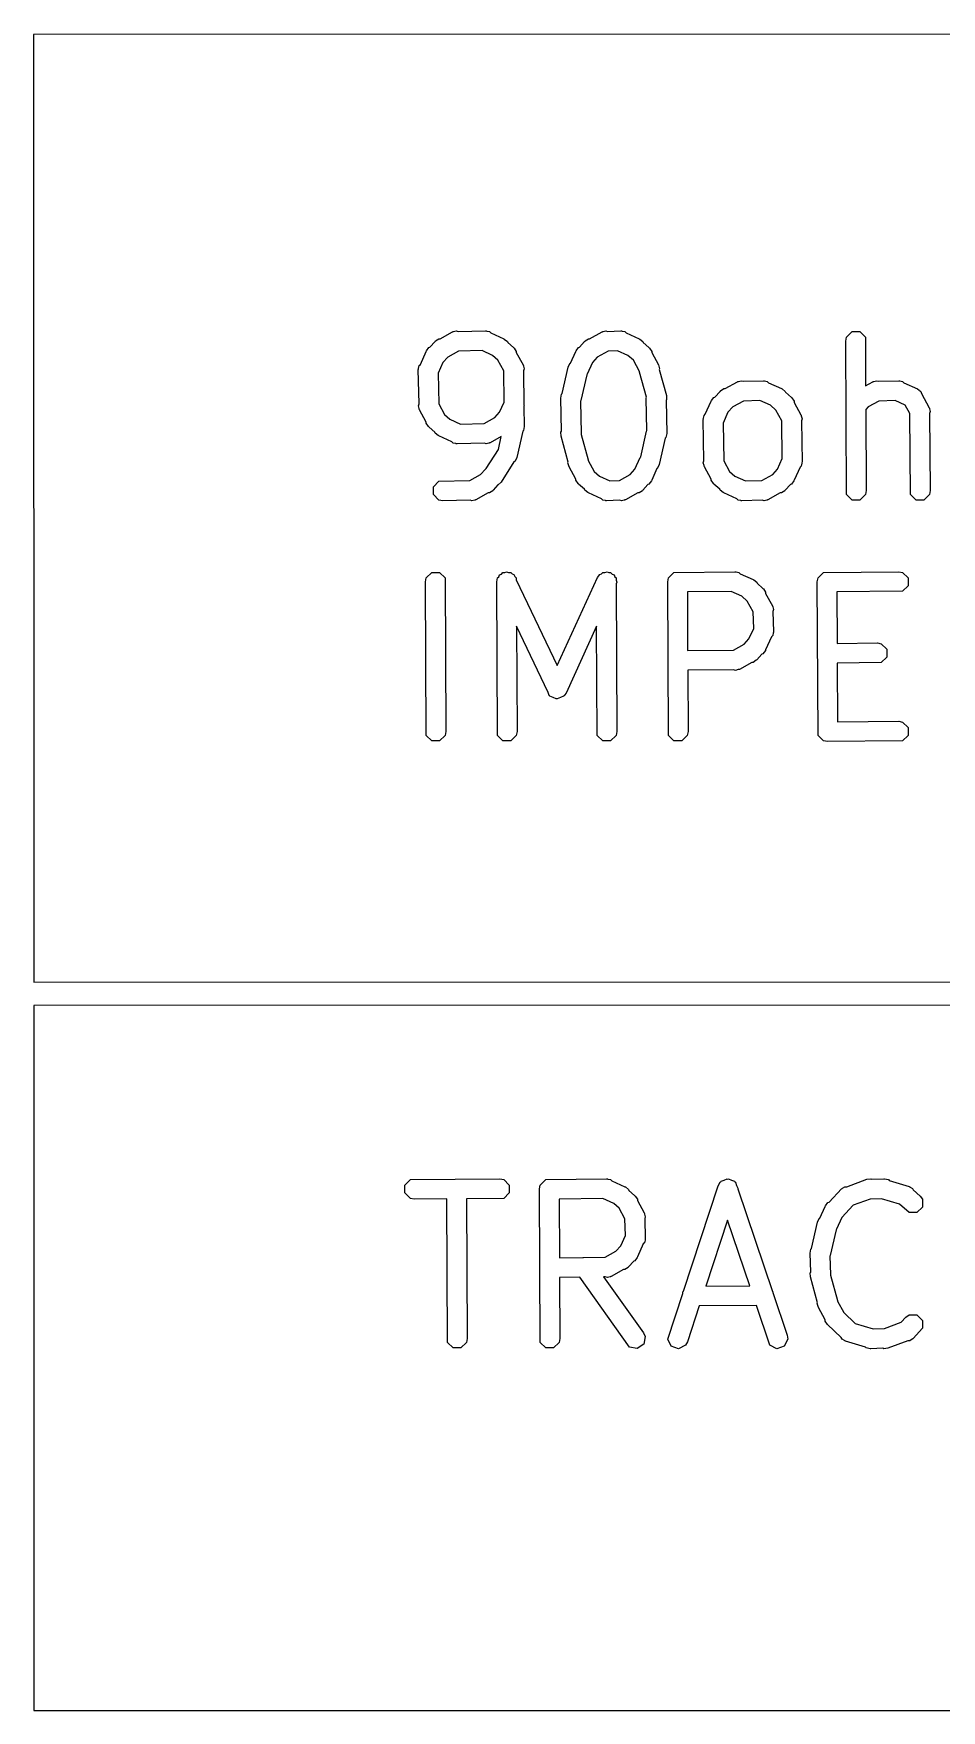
# Model space of a CAD drawing. Extents: x 139 to 262, y -120 to -93.
# Drawn here: x 218.66 to 223.41, y -108.47 to -99.7 of the extents above; entities that cross this region are included whole.
import ezdxf

# ---------------------------------------------------------------- set-up
doc = ezdxf.new("R2010")
doc.units = 0
doc.layers.add('BLACK', color=7, linetype='CONTINUOUS')

msp = doc.modelspace()

# ---------------------------------------------------------------- linework, layer by layer
at = {"layer": 'BLACK', "linetype": 'CONTINUOUS'}
for p, q in [((240.766613, -99.701785), (218.663786, -99.706587)), ((218.663786, -99.706587), (218.664961, -104.662221)), ((220.789568, -101.297973), (220.854455, -101.262291)), ((220.854455, -101.262291), (220.857032, -101.261585)), ((220.857032, -101.261585), (220.857898, -101.26072)), ((220.857898, -101.26072), (220.860411, -101.260659)), ((220.860411, -101.260659), (220.874528, -101.256794)), ((220.874528, -101.256794), (220.8844, -101.260084)), ((220.8844, -101.260084), (221.027324, -101.25666)), ((221.027324, -101.25666), (221.029944, -101.257181)), ((221.029944, -101.257181), (221.031106, -101.256794)), ((221.031106, -101.256794), (221.033548, -101.257898)), ((221.033548, -101.257898), (221.047736, -101.26072)), ((221.047736, -101.26072), (221.054288, -101.267272)), ((221.054288, -101.267272), (221.122208, -101.297973)), ((221.571887, -101.297973), (221.636777, -101.262291)), ((221.636777, -101.262291), (221.639353, -101.261585)), ((221.639353, -101.261585), (221.640219, -101.26072)), ((221.640219, -101.26072), (221.642938, -101.260603)), ((221.642938, -101.260603), (221.65685, -101.256794)), ((221.65685, -101.256794), (221.665396, -101.259643)), ((221.665396, -101.259643), (221.735137, -101.25666)), ((221.735137, -101.25666), (221.737756, -101.257181)), ((221.737756, -101.257181), (221.738918, -101.256794)), ((221.738918, -101.256794), (221.741359, -101.257897)), ((221.741359, -101.257897), (221.755549, -101.26072)), ((221.755549, -101.26072), (221.762102, -101.267273)), ((221.762102, -101.267273), (221.830024, -101.297973)), ((222.911157, -101.31), (222.915217, -101.289588)), ((222.915217, -101.289588), (222.944085, -101.26072)), ((222.944085, -101.26072), (222.984909, -101.26072)), ((222.984909, -101.26072), (223.013777, -101.289588)), ((223.013777, -101.289588), (223.015061, -101.543598)), ((220.686569, -101.432048), (220.71727, -101.364128)), ((220.71727, -101.364094), (220.717301, -101.364058)), ((220.71727, -101.364128), (220.71727, -101.364094)), ((220.717301, -101.364058), (220.718841, -101.360653)), ((220.718841, -101.360653), (220.731601, -101.344211)), ((220.731601, -101.344211), (220.736531, -101.342567)), ((220.736531, -101.342567), (220.763447, -101.312486)), ((220.763447, -101.312486), (220.763508, -101.312304)), ((220.763508, -101.312304), (220.763709, -101.312193)), ((220.763709, -101.312193), (220.766087, -101.309536)), ((220.766087, -101.309536), (220.783391, -101.297973)), ((220.783391, -101.297973), (220.789568, -101.297973)), ((220.885474, -101.363168), (220.829631, -101.393876)), ((221.008999, -101.360208), (220.885474, -101.363168)), ((221.064452, -101.385273), (221.008999, -101.360208)), ((221.122208, -101.297973), (221.122243, -101.297973)), ((221.122243, -101.297973), (221.122278, -101.298004)), ((221.122278, -101.298004), (221.125684, -101.299544)), ((221.125684, -101.299544), (221.142126, -101.312304)), ((221.142126, -101.312304), (221.143769, -101.317234)), ((221.143769, -101.317234), (221.17385, -101.34415)), ((221.17385, -101.34415), (221.174033, -101.344211)), ((221.174033, -101.344211), (221.174143, -101.344412)), ((221.174143, -101.344412), (221.176801, -101.34679)), ((221.176801, -101.34679), (221.188364, -101.364094)), ((221.188364, -101.364094), (221.188364, -101.370271)), ((221.188364, -101.370271), (221.224046, -101.435158)), ((221.47191, -101.425367), (221.499591, -101.364129)), ((221.499591, -101.364095), (221.499622, -101.364059)), ((221.499591, -101.364129), (221.499591, -101.364095)), ((221.499622, -101.364059), (221.501163, -101.360652)), ((221.501163, -101.360652), (221.513923, -101.344211)), ((221.513923, -101.344211), (221.518851, -101.342568)), ((221.518851, -101.342568), (221.545767, -101.312486)), ((221.545767, -101.312486), (221.545828, -101.312304)), ((221.545828, -101.312304), (221.546029, -101.312193)), ((221.546029, -101.312193), (221.548406, -101.309537)), ((221.548406, -101.309537), (221.56571, -101.297974)), ((221.56571, -101.297974), (221.571887, -101.297973)), ((221.66806, -101.363022), (221.611952, -101.393876)), ((221.718285, -101.360873), (221.66806, -101.363022)), ((221.772263, -101.385272), (221.718285, -101.360873)), ((221.830024, -101.297973), (221.830057, -101.297974)), ((221.830057, -101.297974), (221.83009, -101.298003)), ((221.83009, -101.298003), (221.833498, -101.299544)), ((221.833498, -101.299544), (221.849939, -101.312304)), ((221.849939, -101.312304), (221.851582, -101.317234)), ((221.851582, -101.317234), (221.881664, -101.34415)), ((221.881664, -101.34415), (221.881845, -101.344211)), ((221.881845, -101.344211), (221.881954, -101.34441)), ((221.881954, -101.34441), (221.884614, -101.34679)), ((221.884614, -101.34679), (221.896177, -101.364095)), ((221.896177, -101.364095), (221.896176, -101.370271)), ((221.896176, -101.370271), (221.93186, -101.435158)), ((222.915217, -102.112732), (222.911157, -101.31)), ((220.675957, -101.459013), (220.676478, -101.456392)), ((220.679489, -101.638864), (220.675957, -101.459013)), ((220.676091, -101.455231), (220.677195, -101.452788)), ((220.676478, -101.456392), (220.676091, -101.455231)), ((220.677195, -101.452788), (220.680017, -101.438601)), ((220.680017, -101.438601), (220.686569, -101.432048)), ((220.80457, -101.421884), (220.779344, -101.477692)), ((220.829631, -101.393876), (220.80457, -101.421884)), ((221.09246, -101.410334), (221.064452, -101.385273)), ((221.123086, -101.466027), (221.09246, -101.410334)), ((221.125165, -101.629086), (221.123086, -101.466027)), ((221.224046, -101.435158), (221.224751, -101.437735)), ((221.224751, -101.437735), (221.225617, -101.438601)), ((221.225617, -101.438601), (221.225647, -101.441006)), ((221.225647, -101.441006), (221.229543, -101.455231)), ((221.229543, -101.455231), (221.225965, -101.465962)), ((221.225965, -101.465962), (221.22825, -101.645184)), ((221.428814, -101.583884), (221.45987, -101.446076)), ((221.45987, -101.446076), (221.468759, -101.427258)), ((221.468759, -101.427258), (221.47191, -101.425367)), ((221.586889, -101.421888), (221.559325, -101.482868)), ((221.611952, -101.393876), (221.586889, -101.421888)), ((221.800273, -101.410334), (221.772263, -101.385272)), ((221.832233, -101.468451), (221.800273, -101.410334)), ((221.832404, -101.47195), (221.832233, -101.468451)), ((221.93186, -101.435158), (221.937357, -101.455231)), ((221.937357, -101.455231), (221.9359, -101.459599)), ((221.9359, -101.459599), (221.973151, -101.59509)), ((220.779344, -101.477692), (220.782497, -101.638174)), ((221.556374, -101.486669), (221.526111, -101.620964)), ((221.559325, -101.482868), (221.556374, -101.486669)), ((221.868799, -101.60433), (221.832404, -101.47195)), ((222.279702, -101.558747), (222.344589, -101.523064)), ((222.344589, -101.523064), (222.347166, -101.522358)), ((222.347166, -101.522358), (222.348032, -101.521493)), ((222.348032, -101.521493), (222.350615, -101.521413)), ((222.350615, -101.521413), (222.364662, -101.517567)), ((222.364662, -101.517567), (222.374043, -101.520693)), ((222.374043, -101.520693), (222.480204, -101.517433)), ((222.480204, -101.517433), (222.482824, -101.517954)), ((222.482824, -101.517954), (222.483986, -101.517567)), ((222.483986, -101.517567), (222.486428, -101.518671)), ((222.486428, -101.518671), (222.500616, -101.521493)), ((222.500616, -101.521493), (222.507169, -101.528046)), ((222.507169, -101.528046), (222.575088, -101.558747)), ((223.015061, -101.543598), (223.052402, -101.523064)), ((223.052402, -101.523064), (223.054979, -101.522358)), ((223.054979, -101.522358), (223.055845, -101.521493)), ((223.055845, -101.521493), (223.058428, -101.521413)), ((223.058428, -101.521413), (223.072475, -101.517567)), ((223.072475, -101.517567), (223.081856, -101.520693)), ((223.081856, -101.520693), (223.188017, -101.517433)), ((223.188017, -101.517433), (223.190637, -101.517954)), ((223.190637, -101.517954), (223.191799, -101.517567)), ((223.191799, -101.517567), (223.194241, -101.518671)), ((223.194241, -101.518671), (223.208429, -101.521493)), ((223.208429, -101.521493), (223.214982, -101.528046)), ((223.214982, -101.528046), (223.286379, -101.560319)), ((220.676091, -101.649061), (220.679489, -101.638864)), ((220.782497, -101.638174), (220.813173, -101.693959)), ((221.101063, -101.682408), (221.125165, -101.629086)), ((221.421024, -101.608027), (221.425084, -101.587615)), ((221.424436, -101.781723), (221.421024, -101.608027)), ((221.425084, -101.587615), (221.428814, -101.583884)), ((221.526111, -101.620964), (221.524371, -101.624646)), ((221.524371, -101.624646), (221.527704, -101.794293)), ((221.868064, -101.608027), (221.868799, -101.60433)), ((221.871396, -101.777673), (221.868064, -101.608027)), ((221.974163, -101.615878), (221.971331, -101.620596)), ((221.971331, -101.620596), (221.974744, -101.794293)), ((221.973151, -101.59509), (221.974163, -101.615878)), ((222.176704, -101.692821), (222.207404, -101.624899)), ((222.207404, -101.624899), (222.207405, -101.624867)), ((222.207405, -101.624867), (222.207434, -101.624833)), ((222.207434, -101.624833), (222.208975, -101.621426)), ((222.208975, -101.621426), (222.221735, -101.604985)), ((222.221735, -101.604985), (222.226665, -101.603341)), ((222.226665, -101.603341), (222.253581, -101.573259)), ((222.253581, -101.573259), (222.253642, -101.573079)), ((222.253642, -101.573079), (222.253841, -101.572969)), ((222.253841, -101.572969), (222.256221, -101.57031)), ((222.256221, -101.57031), (222.273526, -101.558747)), ((222.273526, -101.558747), (222.279702, -101.558747)), ((222.3757, -101.62389), (222.319765, -101.65465)), ((222.46242, -101.621226), (222.3757, -101.62389)), ((222.517332, -101.646047), (222.46242, -101.621226)), ((222.575088, -101.558747), (222.575124, -101.558747)), ((222.575124, -101.558747), (222.57516, -101.558779)), ((222.57516, -101.558779), (222.578566, -101.560319)), ((222.578566, -101.560319), (222.595007, -101.573079)), ((222.595007, -101.573079), (222.596649, -101.578007)), ((222.596649, -101.578007), (222.62673, -101.604923)), ((222.62673, -101.604923), (222.626913, -101.604984)), ((222.626913, -101.604984), (222.627023, -101.605185)), ((222.627023, -101.605185), (222.629681, -101.607563)), ((222.629681, -101.607563), (222.641244, -101.624867)), ((222.641244, -101.624867), (222.641244, -101.631044)), ((222.641244, -101.631044), (222.676927, -101.695933)), ((223.083513, -101.62389), (223.027578, -101.65465)), ((223.170233, -101.621226), (223.083513, -101.62389)), ((223.221764, -101.644518), (223.170233, -101.621226)), ((223.246502, -101.689504), (223.221764, -101.644518)), ((223.286379, -101.560319), (223.294767, -101.566829)), ((223.294767, -101.566829), (223.297473, -101.567731)), ((223.297473, -101.567731), (223.298622, -101.569821)), ((223.298622, -101.569821), (223.30282, -101.573079)), ((223.30282, -101.573079), (223.306523, -101.584188)), ((223.306523, -101.584188), (223.347486, -101.658678)), ((220.679968, -101.663219), (220.676091, -101.649061)), ((220.680017, -101.665692), (220.679968, -101.663219)), ((220.680882, -101.666557), (220.680017, -101.665692)), ((220.681588, -101.669134), (220.680882, -101.666557)), ((220.71727, -101.734022), (220.681588, -101.669134)), ((220.813173, -101.693959), (220.841182, -101.719019)), ((220.841182, -101.719019), (220.896634, -101.744084)), ((221.020159, -101.741124), (221.076005, -101.710413)), ((221.076005, -101.710413), (221.101063, -101.682408)), ((221.22825, -101.645184), (221.229543, -101.649061)), ((221.229543, -101.649061), (221.228334, -101.651734)), ((221.228334, -101.651734), (221.229677, -101.75704)), ((222.166091, -101.719787), (222.166612, -101.717167)), ((222.1697, -101.936661), (222.166091, -101.719787)), ((222.166225, -101.716006), (222.167328, -101.713564)), ((222.166612, -101.717167), (222.166225, -101.716006)), ((222.167328, -101.713564), (222.170151, -101.699375)), ((222.170151, -101.699375), (222.176704, -101.692821)), ((222.294703, -101.68266), (222.269365, -101.738716)), ((222.319765, -101.65465), (222.294703, -101.68266)), ((222.545339, -101.671106), (222.517332, -101.646047)), ((222.575995, -101.726852), (222.545339, -101.671106)), ((222.579283, -101.924378), (222.575995, -101.726852)), ((222.676927, -101.695933), (222.677632, -101.698509)), ((222.677632, -101.698509), (222.678498, -101.699375)), ((222.678498, -101.699375), (222.678538, -101.701817)), ((222.678538, -101.701817), (222.682424, -101.716005)), ((222.682424, -101.716005), (222.678948, -101.726432)), ((222.678948, -101.726432), (222.682558, -101.943307)), ((223.027578, -101.65465), (223.01569, -101.667936)), ((223.01569, -101.667936), (223.017837, -102.09232)), ((223.250497, -102.112732), (223.246502, -101.689504)), ((223.347486, -101.658678), (223.348191, -101.661255)), ((223.348191, -101.661255), (223.349057, -101.662121)), ((223.349057, -101.662121), (223.349079, -101.664496)), ((223.349079, -101.664496), (223.352983, -101.678751)), ((223.352983, -101.678751), (223.349317, -101.689747)), ((223.349317, -101.689747), (223.353117, -102.09232)), ((220.717271, -101.7402), (220.71727, -101.734022)), ((220.728833, -101.757505), (220.717271, -101.7402)), ((220.731492, -101.759884), (220.728833, -101.757505)), ((220.731601, -101.760082), (220.731492, -101.759884)), ((220.731779, -101.760141), (220.731601, -101.760082)), ((220.761864, -101.787059), (220.731779, -101.760141)), ((220.763508, -101.791989), (220.761864, -101.787059)), ((220.77995, -101.804749), (220.763508, -101.791989)), ((220.783357, -101.806289), (220.77995, -101.804749)), ((220.783392, -101.80632), (220.783357, -101.806289)), ((220.783425, -101.806319), (220.783392, -101.80632)), ((220.851345, -101.83702), (220.783425, -101.806319)), ((220.896634, -101.744084), (221.020159, -101.741124)), ((221.109791, -101.809769), (221.051178, -101.842002)), ((221.094778, -101.876388), (221.109791, -101.809769)), ((221.221886, -101.781182), (221.190831, -101.91899)), ((221.225617, -101.777452), (221.221886, -101.781182)), ((221.229677, -101.75704), (221.225617, -101.777452)), ((221.421605, -101.786442), (221.424436, -101.781723)), ((221.422617, -101.80723), (221.421605, -101.786442)), ((221.459867, -101.94272), (221.422617, -101.80723)), ((221.527704, -101.794293), (221.526968, -101.797989)), ((221.526968, -101.797989), (221.563364, -101.93037)), ((221.839393, -101.91565), (221.869657, -101.781356)), ((221.869657, -101.781356), (221.871396, -101.777673)), ((221.966953, -101.818435), (221.935898, -101.956244)), ((221.970684, -101.814705), (221.966953, -101.818435)), ((221.974744, -101.794293), (221.970684, -101.814705)), ((222.269365, -101.738716), (222.272653, -101.93624)), ((220.857898, -101.843573), (220.851345, -101.83702)), ((220.872085, -101.846394), (220.857898, -101.843573)), ((220.874528, -101.847499), (220.872085, -101.846394)), ((220.875689, -101.847111), (220.874528, -101.847499)), ((220.87831, -101.847633), (220.875689, -101.847111)), ((221.021233, -101.844208), (220.87831, -101.847633)), ((221.031106, -101.847499), (221.021233, -101.844208)), ((221.045221, -101.843633), (221.031106, -101.847499)), ((221.031373, -101.97708), (221.094703, -101.876465)), ((221.047736, -101.843573), (221.045221, -101.843633)), ((221.048601, -101.842707), (221.047736, -101.843573)), ((221.051178, -101.842002), (221.048601, -101.842707)), ((221.094703, -101.876465), (221.094778, -101.876388)), ((221.001496, -102.008443), (221.026859, -101.980097)), ((221.026859, -101.980097), (221.031373, -101.97708)), ((221.175509, -101.941667), (221.108959, -102.047401)), ((221.181942, -101.937808), (221.175509, -101.941667)), ((221.190831, -101.91899), (221.181942, -101.937808)), ((221.458411, -101.947089), (221.459867, -101.94272)), ((221.463909, -101.967162), (221.458411, -101.947089)), ((221.499591, -102.032047), (221.463909, -101.967162)), ((221.563364, -101.93037), (221.563534, -101.933867)), ((221.563534, -101.933867), (221.595496, -101.991988)), ((221.595496, -101.991988), (221.623502, -102.017046)), ((221.783816, -102.008443), (221.808877, -101.980433)), ((221.808877, -101.980433), (221.836443, -101.919452)), ((221.836443, -101.919452), (221.839393, -101.91565)), ((221.923857, -101.976952), (221.896176, -102.03819)), ((221.927009, -101.975062), (221.923857, -101.976952)), ((221.935898, -101.956244), (221.927009, -101.975062)), ((222.166225, -101.947089), (222.1697, -101.936661)), ((222.17011, -101.961276), (222.166225, -101.947089)), ((222.170151, -101.963719), (222.17011, -101.961276)), ((222.171016, -101.964584), (222.170151, -101.963719)), ((222.171722, -101.967161), (222.171016, -101.964584)), ((222.207404, -102.032048), (222.171722, -101.967161)), ((222.272653, -101.93624), (222.303308, -101.991986)), ((222.303308, -101.991986), (222.331315, -102.017046)), ((222.528883, -102.008443), (222.553944, -101.980433)), ((222.553944, -101.980433), (222.579283, -101.924378)), ((222.671944, -101.970272), (222.641243, -102.03819)), ((222.678498, -101.963719), (222.671944, -101.970272)), ((222.681319, -101.949531), (222.678498, -101.963719)), ((222.682424, -101.947089), (222.681319, -101.949531)), ((222.682558, -101.943307), (222.682036, -101.945927)), ((222.682036, -101.945927), (222.682424, -101.947089)), ((220.754524, -102.071908), (220.783392, -102.04304)), ((220.754524, -102.112732), (220.754524, -102.071908)), ((220.783392, -102.04304), (220.945652, -102.039151)), ((220.945652, -102.039151), (221.001496, -102.008443)), ((221.092076, -102.062568), (221.067678, -102.089837)), ((221.094258, -102.062132), (221.092076, -102.062568)), ((221.108959, -102.047401), (221.094258, -102.062132)), ((221.499591, -102.038225), (221.499591, -102.032047)), ((221.511153, -102.05553), (221.499591, -102.038225)), ((221.513814, -102.057911), (221.511153, -102.05553)), ((221.513923, -102.058109), (221.513814, -102.057911)), ((221.514101, -102.058168), (221.513923, -102.058109)), ((221.544184, -102.085085), (221.514101, -102.058168)), ((221.623502, -102.017046), (221.677482, -102.041446)), ((221.677482, -102.041446), (221.727707, -102.039297)), ((221.727707, -102.039297), (221.783816, -102.008443)), ((221.876916, -102.059751), (221.849998, -102.089837)), ((221.881845, -102.058109), (221.876916, -102.059751)), ((221.894605, -102.041668), (221.881845, -102.058109)), ((221.896145, -102.03826), (221.894605, -102.041668)), ((221.896177, -102.038225), (221.896145, -102.03826)), ((221.896176, -102.03819), (221.896177, -102.038225)), ((222.207404, -102.038226), (222.207404, -102.032048)), ((222.218967, -102.05553), (222.207404, -102.038226)), ((222.221624, -102.057907), (222.218967, -102.05553)), ((222.221735, -102.058109), (222.221624, -102.057907)), ((222.221917, -102.058169), (222.221735, -102.058109)), ((222.251998, -102.085085), (222.221917, -102.058169)), ((222.331315, -102.017046), (222.386226, -102.041866)), ((222.386226, -102.041866), (222.472946, -102.039202)), ((222.472946, -102.039202), (222.528883, -102.008443)), ((222.621983, -102.059751), (222.595065, -102.089837)), ((222.626912, -102.058109), (222.621983, -102.059751)), ((222.639672, -102.041668), (222.626912, -102.058109)), ((222.641212, -102.03826), (222.639672, -102.041668)), ((222.641244, -102.038225), (222.641212, -102.03826)), ((222.641243, -102.03819), (222.641244, -102.038225)), ((220.783392, -102.1416), (220.754524, -102.112732)), ((220.803804, -102.14566), (220.783392, -102.1416)), ((220.946725, -102.142235), (220.803804, -102.14566)), ((220.956598, -102.145526), (220.946725, -102.142235)), ((220.970714, -102.14166), (220.956598, -102.145526)), ((220.973229, -102.1416), (220.970714, -102.14166)), ((220.974094, -102.140734), (220.973229, -102.1416)), ((220.976671, -102.140029), (220.974094, -102.140734)), ((221.041559, -102.104346), (220.976671, -102.140029)), ((221.047737, -102.104346), (221.041559, -102.104346)), ((221.065042, -102.092784), (221.047737, -102.104346)), ((221.067421, -102.090124), (221.065042, -102.092784)), ((221.067619, -102.090016), (221.067421, -102.090124)), ((221.067678, -102.089837), (221.067619, -102.090016)), ((221.545828, -102.090016), (221.544184, -102.085085)), ((221.56227, -102.102776), (221.545828, -102.090016)), ((221.565675, -102.104315), (221.56227, -102.102776)), ((221.56571, -102.104346), (221.565675, -102.104315)), ((221.565743, -102.104346), (221.56571, -102.104346)), ((221.633665, -102.135046), (221.565743, -102.104346)), ((221.640219, -102.1416), (221.633665, -102.135046)), ((221.654408, -102.144422), (221.640219, -102.1416)), ((221.65685, -102.145526), (221.654408, -102.144422)), ((221.658011, -102.145138), (221.65685, -102.145526)), ((221.660631, -102.14566), (221.658011, -102.145138)), ((221.73037, -102.142676), (221.660631, -102.14566)), ((221.738918, -102.145526), (221.73037, -102.142676)), ((221.752829, -102.141716), (221.738918, -102.145526)), ((221.755549, -102.1416), (221.752829, -102.141716)), ((221.756414, -102.140734), (221.755549, -102.1416)), ((221.758991, -102.140029), (221.756414, -102.140734)), ((221.823879, -102.104346), (221.758991, -102.140029)), ((221.830057, -102.104346), (221.823879, -102.104346)), ((221.847362, -102.092784), (221.830057, -102.104346)), ((221.849741, -102.090124), (221.847362, -102.092784)), ((221.849939, -102.090016), (221.849741, -102.090124)), ((221.849998, -102.089837), (221.849939, -102.090016)), ((222.253642, -102.090016), (222.251998, -102.085085)), ((222.270084, -102.102776), (222.253642, -102.090016)), ((222.273489, -102.104315), (222.270084, -102.102776)), ((222.273525, -102.104347), (222.273489, -102.104315)), ((222.27356, -102.104347), (222.273525, -102.104347)), ((222.341479, -102.135047), (222.27356, -102.104347)), ((222.348032, -102.1416), (222.341479, -102.135047)), ((222.362219, -102.144421), (222.348032, -102.1416)), ((222.364662, -102.145526), (222.362219, -102.144421)), ((222.365823, -102.145138), (222.364662, -102.145526)), ((222.368444, -102.14566), (222.365823, -102.145138)), ((222.474604, -102.142399), (222.368444, -102.14566)), ((222.483985, -102.145526), (222.474604, -102.142399)), ((222.498031, -102.141679), (222.483985, -102.145526)), ((222.500616, -102.1416), (222.498031, -102.141679)), ((222.501481, -102.140734), (222.500616, -102.1416)), ((222.504058, -102.140029), (222.501481, -102.140734)), ((222.568946, -102.104346), (222.504058, -102.140029)), ((222.575124, -102.104346), (222.568946, -102.104346)), ((222.592429, -102.092784), (222.575124, -102.104346)), ((222.594808, -102.090124), (222.592429, -102.092784)), ((222.595006, -102.090016), (222.594808, -102.090124)), ((222.595065, -102.089837), (222.595006, -102.090016)), ((222.944085, -102.1416), (222.915217, -102.112732)), ((222.984909, -102.1416), (222.944085, -102.1416)), ((223.013777, -102.112732), (222.984909, -102.1416)), ((223.017837, -102.09232), (223.013777, -102.112732)), ((223.279365, -102.1416), (223.250497, -102.112732)), ((223.320189, -102.1416), (223.279365, -102.1416)), ((223.349057, -102.112732), (223.320189, -102.1416)), ((223.353117, -102.09232), (223.349057, -102.112732)), ((220.71727, -102.549079), (220.746138, -102.520211)), ((220.746138, -102.520211), (220.786962, -102.520211)), ((220.786962, -102.520211), (220.81583, -102.549079)), ((221.110377, -102.528504), (221.118671, -102.520211)), ((221.118671, -102.520211), (221.128149, -102.520211)), ((221.128149, -102.520211), (221.13674, -102.516202)), ((221.13674, -102.516202), (221.147765, -102.520211)), ((221.147765, -102.520211), (221.159495, -102.520211)), ((221.159495, -102.520211), (221.166198, -102.526914)), ((221.633514, -102.526914), (221.640218, -102.520211)), ((221.640218, -102.520211), (221.65195, -102.520211)), ((221.65195, -102.520211), (221.662973, -102.516203)), ((221.662973, -102.516203), (221.671562, -102.520211)), ((221.671562, -102.520211), (221.681042, -102.520211)), ((221.681042, -102.520211), (221.689336, -102.528505)), ((221.983883, -102.549079), (222.012751, -102.520211)), ((222.012751, -102.520211), (222.33119, -102.516151)), ((222.33119, -102.516151), (222.333809, -102.516672)), ((222.333809, -102.516672), (222.334971, -102.516285)), ((222.334971, -102.516285), (222.337412, -102.517388)), ((222.337412, -102.517388), (222.351602, -102.520211)), ((222.351602, -102.520211), (222.358155, -102.526764)), ((222.766203, -102.549079), (222.795071, -102.520211)), ((222.795071, -102.520211), (223.188017, -102.516151)), ((223.188017, -102.516151), (223.208429, -102.520211)), ((223.208429, -102.520211), (223.237297, -102.549079)), ((220.71321, -102.569491), (220.71727, -102.549079)), ((220.71727, -103.372223), (220.71321, -102.569491)), ((220.81583, -102.549079), (220.81989, -103.351811)), ((221.085743, -102.569491), (221.089803, -102.549079)), ((221.089803, -103.372223), (221.085743, -102.569491)), ((221.089803, -102.549079), (221.096506, -102.542376)), ((221.096506, -102.542376), (221.099746, -102.533466)), ((221.099746, -102.533466), (221.110377, -102.528504)), ((221.166198, -102.526914), (221.175108, -102.530154)), ((221.175108, -102.530154), (221.180226, -102.540942)), ((221.180226, -102.540942), (221.188363, -102.549079)), ((221.188363, -102.549079), (221.188409, -102.558188)), ((221.188409, -102.558188), (221.40125, -103.006794)), ((221.40125, -103.006794), (221.612294, -102.546935)), ((221.612294, -102.546935), (221.624605, -102.530154)), ((221.624605, -102.530154), (221.633514, -102.526914)), ((221.689336, -102.528505), (221.699967, -102.533466)), ((221.699967, -102.533466), (221.703207, -102.542376)), ((221.703207, -102.542376), (221.70991, -102.549079)), ((221.70991, -102.549079), (221.70997, -102.560974)), ((221.70997, -102.560974), (221.713919, -102.571834)), ((221.713919, -102.571834), (221.710067, -102.580226)), ((221.710067, -102.580226), (221.71397, -103.351811)), ((221.979823, -102.569491), (221.983883, -102.549079)), ((221.983883, -103.372223), (221.979823, -102.569491)), ((222.358155, -102.526764), (222.426077, -102.557464)), ((222.426077, -102.557464), (222.42611, -102.557465)), ((222.42611, -102.557465), (222.426143, -102.557494)), ((222.426143, -102.557494), (222.429551, -102.559035)), ((222.429551, -102.559035), (222.445992, -102.571795)), ((222.445992, -102.571795), (222.447635, -102.576725)), ((222.447635, -102.576725), (222.477716, -102.603641)), ((222.477716, -102.603641), (222.477899, -102.603702)), ((222.477899, -102.603702), (222.478009, -102.603903)), ((222.478009, -102.603903), (222.480667, -102.606281)), ((222.480667, -102.606281), (222.49223, -102.623586)), ((222.762143, -102.569491), (222.766203, -102.549079)), ((222.766203, -103.372223), (222.762143, -102.569491)), ((223.237297, -102.589903), (223.208429, -102.618771)), ((223.237297, -102.549079), (223.237297, -102.589903)), ((222.31193, -102.619276), (222.082812, -102.622197)), ((222.082812, -102.622197), (222.084364, -102.929084)), ((222.368316, -102.644763), (222.31193, -102.619276)), ((222.396326, -102.669825), (222.368316, -102.644763)), ((222.427085, -102.725761), (222.396326, -102.669825)), ((222.49223, -102.623586), (222.492229, -102.629762)), ((222.492229, -102.629762), (222.527912, -102.694649)), ((222.527912, -102.694649), (222.528617, -102.697226)), ((223.208429, -102.618771), (222.865133, -102.622318)), ((222.865133, -102.622318), (222.866495, -102.891712)), ((222.429749, -102.812481), (222.427085, -102.725761)), ((222.528617, -102.697226), (222.529483, -102.698092)), ((222.529483, -102.698092), (222.529562, -102.700675)), ((222.529562, -102.700675), (222.533409, -102.714722)), ((222.533409, -102.714722), (222.530282, -102.724103)), ((222.530282, -102.724103), (222.533543, -102.830264)), ((221.354808, -103.148608), (221.189634, -102.800472)), ((221.189634, -102.800472), (221.192423, -103.351811)), ((221.608464, -102.801619), (221.448193, -103.150848)), ((221.61135, -103.372223), (221.608464, -102.801619)), ((222.379869, -102.8954), (222.404929, -102.867392)), ((222.404929, -102.867392), (222.429749, -102.812481)), ((222.522929, -102.857229), (222.49223, -102.925149)), ((222.529483, -102.850676), (222.522929, -102.857229)), ((222.532305, -102.836486), (222.529483, -102.850676)), ((222.533409, -102.834045), (222.532305, -102.836486)), ((222.533543, -102.830264), (222.533021, -102.832883)), ((222.533021, -102.832883), (222.533409, -102.834045)), ((222.084364, -102.929084), (222.324174, -102.926027)), ((222.324174, -102.926027), (222.379869, -102.8954)), ((222.472968, -102.94671), (222.446053, -102.976791)), ((222.477899, -102.945067), (222.472968, -102.94671)), ((222.490659, -102.928625), (222.477899, -102.945067)), ((222.492198, -102.925219), (222.490659, -102.928625)), ((222.49223, -102.925184), (222.492198, -102.925219)), ((222.49223, -102.925149), (222.49223, -102.925184)), ((222.866495, -102.891712), (223.076257, -102.888684)), ((223.076257, -102.888684), (223.096669, -102.892744)), ((223.096669, -102.892744), (223.125537, -102.921612)), ((223.125537, -102.921612), (223.125537, -102.962436)), ((222.32424, -103.028906), (222.084885, -103.031958)), ((222.084885, -103.031958), (222.086503, -103.351811)), ((222.334972, -103.032484), (222.32424, -103.028906)), ((222.349196, -103.028588), (222.334972, -103.032484)), ((222.351602, -103.028558), (222.349196, -103.028588)), ((222.352467, -103.027692), (222.351602, -103.028558)), ((222.355045, -103.026987), (222.352467, -103.027692)), ((222.419931, -102.991304), (222.355045, -103.026987)), ((222.42611, -102.991304), (222.419931, -102.991304)), ((222.443414, -102.979741), (222.42611, -102.991304)), ((222.445793, -102.977081), (222.443414, -102.979741)), ((222.445993, -102.976972), (222.445793, -102.977081)), ((222.446053, -102.976791), (222.445993, -102.976972)), ((223.096669, -102.991304), (222.867016, -102.994619)), ((222.867016, -102.994619), (222.868569, -103.301771)), ((223.125537, -102.962436), (223.096669, -102.991304)), ((221.36052, -103.164316), (221.354808, -103.148608)), ((221.362755, -103.165359), (221.36052, -103.164316)), ((221.363832, -103.167628), (221.362755, -103.165359)), ((221.380975, -103.173862), (221.363832, -103.167628)), ((221.397514, -103.18158), (221.380975, -103.173862)), ((221.399857, -103.180728), (221.397514, -103.18158)), ((221.4022, -103.18158), (221.399857, -103.180728)), ((221.418738, -103.173862), (221.4022, -103.18158)), ((221.435882, -103.167628), (221.418738, -103.173862)), ((221.437852, -103.164941), (221.435882, -103.167628)), ((221.439194, -103.164316), (221.437852, -103.164941)), ((221.44006, -103.161932), (221.439194, -103.164316)), ((221.448193, -103.150848), (221.44006, -103.161932)), ((222.868569, -103.301771), (223.188017, -103.298471)), ((223.188017, -103.298471), (223.208429, -103.302531)), ((223.208429, -103.302531), (223.237297, -103.331399)), ((220.746138, -103.401091), (220.71727, -103.372223)), ((220.81583, -103.372223), (220.786962, -103.401091)), ((220.81989, -103.351811), (220.81583, -103.372223)), ((221.118671, -103.401091), (221.089803, -103.372223)), ((221.188363, -103.372223), (221.159495, -103.401091)), ((221.192423, -103.351811), (221.188363, -103.372223)), ((221.640218, -103.401091), (221.61135, -103.372223)), ((221.70991, -103.372223), (221.681042, -103.401091)), ((221.71397, -103.351811), (221.70991, -103.372223)), ((222.012751, -103.401091), (221.983883, -103.372223)), ((222.082443, -103.372223), (222.053575, -103.401091)), ((222.086503, -103.351811), (222.082443, -103.372223)), ((222.795071, -103.401091), (222.766203, -103.372223)), ((223.237297, -103.372223), (223.208429, -103.401091)), ((223.237297, -103.331399), (223.237297, -103.372223)), ((220.786962, -103.401091), (220.746138, -103.401091)), ((221.159495, -103.401091), (221.118671, -103.401091)), ((221.681042, -103.401091), (221.640218, -103.401091)), ((222.053575, -103.401091), (222.012751, -103.401091)), ((222.815483, -103.405151), (222.795071, -103.401091)), ((223.208429, -103.401091), (222.815483, -103.405151)), ((218.664961, -104.662221), (240.767789, -104.660897)), ((240.767818, -104.783064), (218.66499, -104.784389)), ((218.66499, -104.784389), (218.665864, -108.471819)), ((220.60551, -105.724079), (220.634378, -105.695211)), ((220.60551, -105.764903), (220.60551, -105.724079)), ((220.634378, -105.793771), (220.60551, -105.764903)), ((220.634378, -105.695211), (221.10183, -105.691151)), ((221.10183, -105.691151), (221.122242, -105.695211)), ((221.122242, -105.695211), (221.15111, -105.724079)), ((221.15111, -105.764903), (221.122242, -105.793771)), ((221.15111, -105.724079), (221.15111, -105.764903)), ((221.309263, -105.744491), (221.313323, -105.724079)), ((221.313323, -106.547223), (221.309263, -105.744491)), ((221.313323, -105.724079), (221.342191, -105.695211)), ((221.342191, -105.695211), (221.66063, -105.691151)), ((221.66063, -105.691151), (221.663249, -105.691672)), ((221.663249, -105.691672), (221.664411, -105.691285)), ((221.664411, -105.691285), (221.666852, -105.692388)), ((221.666852, -105.692388), (221.681042, -105.695211)), ((221.681042, -105.695211), (221.687595, -105.701764)), ((221.687595, -105.701764), (221.755517, -105.732464)), ((221.755517, -105.732464), (221.75555, -105.732465)), ((221.75555, -105.732465), (221.755583, -105.732494)), ((221.755583, -105.732494), (221.758991, -105.734035)), ((221.758991, -105.734035), (221.775432, -105.746795)), ((221.775432, -105.746795), (221.777075, -105.751725)), ((221.777075, -105.751725), (221.807156, -105.778641)), ((222.062583, -106.278685), (222.243334, -105.727623)), ((222.243334, -105.727623), (222.253641, -105.709543)), ((222.253641, -105.709543), (222.257206, -105.70776)), ((222.257206, -105.70776), (222.258989, -105.704195)), ((222.258989, -105.704195), (222.275032, -105.698847)), ((222.275032, -105.698847), (222.290156, -105.691285)), ((222.290156, -105.691285), (222.293937, -105.692545)), ((222.293937, -105.692545), (222.297718, -105.691285)), ((222.297718, -105.691285), (222.312841, -105.698847)), ((222.312841, -105.698847), (222.328885, -105.704195)), ((222.328885, -105.704195), (222.330667, -105.70776)), ((222.330667, -105.70776), (222.334233, -105.709543)), ((222.334233, -105.709543), (222.339846, -105.726116)), ((222.339846, -105.726116), (222.347143, -105.74071)), ((222.347143, -105.74071), (222.345984, -105.744241)), ((222.345984, -105.744241), (222.527861, -106.281257)), ((222.824055, -105.813866), (222.889526, -105.744027)), ((222.889526, -105.744027), (222.891747, -105.742542)), ((222.891747, -105.742542), (222.892295, -105.741448)), ((222.892295, -105.741448), (222.894709, -105.740563)), ((222.894709, -105.740563), (222.90683, -105.732465)), ((222.90683, -105.732465), (222.916819, -105.732464)), ((222.916819, -105.732464), (223.022135, -105.693888)), ((223.022135, -105.693888), (223.042784, -105.691285)), ((223.042784, -105.691285), (223.04811, -105.693948)), ((223.04811, -105.693948), (223.109668, -105.691315)), ((223.109668, -105.691315), (223.109729, -105.691285)), ((223.109729, -105.691285), (223.109809, -105.691309)), ((223.109809, -105.691309), (223.11351, -105.691151)), ((223.11351, -105.691151), (223.133922, -105.695211)), ((223.133922, -105.695211), (223.138723, -105.700012)), ((223.138723, -105.700012), (223.242137, -105.731141)), ((223.242137, -105.731141), (223.244459, -105.732464)), ((223.244459, -105.732464), (223.245683, -105.732465)), ((223.245683, -105.732465), (223.24783, -105.734386)), ((223.24783, -105.734386), (223.260218, -105.741448)), ((223.260218, -105.741448), (223.263857, -105.748727)), ((223.263857, -105.748727), (223.30024, -105.781281)), ((220.65479, -105.797831), (220.634378, -105.793771)), ((220.825232, -105.79635), (220.65479, -105.797831)), ((220.82903, -106.547223), (220.825232, -105.79635)), ((221.122242, -105.793771), (220.927951, -105.795458)), ((220.927951, -105.795458), (220.93165, -106.526811)), ((221.64137, -105.794276), (221.412252, -105.797197)), ((221.412252, -105.797197), (221.413804, -106.104084)), ((221.697756, -105.819763), (221.64137, -105.794276)), ((221.725766, -105.844825), (221.697756, -105.819763)), ((221.756525, -105.900761), (221.725766, -105.844825)), ((221.807156, -105.778641), (221.807339, -105.778702)), ((221.807339, -105.778702), (221.807449, -105.778903)), ((221.807449, -105.778903), (221.810107, -105.781281)), ((221.810107, -105.781281), (221.82167, -105.798586)), ((221.82167, -105.798586), (221.821669, -105.804762)), ((221.821669, -105.804762), (221.857352, -105.869649)), ((222.775775, -105.897112), (222.803457, -105.835873)), ((222.803457, -105.835839), (222.803487, -105.835806)), ((222.803457, -105.835873), (222.803457, -105.835839)), ((222.803487, -105.835806), (222.805029, -105.832396)), ((222.805029, -105.832396), (222.817789, -105.815955)), ((222.817789, -105.815955), (222.824055, -105.813866)), ((222.950371, -105.830053), (222.890743, -105.893658)), ((223.038573, -105.797745), (222.950371, -105.830053)), ((223.039003, -105.797831), (223.038573, -105.797745)), ((223.097432, -105.795331), (223.039003, -105.797831)), ((223.1926, -105.823977), (223.097432, -105.795331)), ((223.242109, -105.868277), (223.1926, -105.823977)), ((223.311802, -105.839411), (223.282935, -105.868278)), ((223.30024, -105.781281), (223.311803, -105.798586)), ((223.311803, -105.798586), (223.311802, -105.839411)), ((221.759189, -105.987481), (221.756525, -105.900761)), ((221.857352, -105.869649), (221.858057, -105.872226)), ((221.858057, -105.872226), (221.858923, -105.873092)), ((221.858923, -105.873092), (221.859002, -105.875675)), ((221.859002, -105.875675), (221.862849, -105.889722)), ((221.862849, -105.889722), (221.859722, -105.899103)), ((221.859722, -105.899103), (221.862983, -106.005264)), ((222.292628, -105.906909), (222.179089, -106.253062)), ((222.409059, -106.250686), (222.292628, -105.906909)), ((222.73268, -106.055628), (222.763736, -105.917821)), ((222.763736, -105.917821), (222.772625, -105.899003)), ((222.772625, -105.899003), (222.775775, -105.897112)), ((222.890743, -105.893658), (222.863192, -105.954613)), ((223.282935, -105.868278), (223.242109, -105.868277)), ((221.734369, -106.042392), (221.759189, -105.987481)), ((221.858923, -106.025676), (221.852369, -106.032229)), ((221.861745, -106.011486), (221.858923, -106.025676)), ((221.862849, -106.009045), (221.861745, -106.011486)), ((221.862983, -106.005264), (221.862461, -106.007883)), ((221.862461, -106.007883), (221.862849, -106.009045)), ((222.86024, -105.958416), (222.829977, -106.092708)), ((222.863192, -105.954613), (222.86024, -105.958416)), ((221.413804, -106.104084), (221.536882, -106.102515)), ((221.536882, -106.102515), (221.537332, -106.102201)), ((221.537332, -106.102201), (221.538965, -106.102489)), ((221.538965, -106.102489), (221.653614, -106.101027)), ((221.653614, -106.101027), (221.709309, -106.0704)), ((221.709309, -106.0704), (221.734369, -106.042392)), ((221.820099, -106.103625), (221.807339, -106.120067)), ((221.821638, -106.100219), (221.820099, -106.103625)), ((221.82167, -106.100184), (221.821638, -106.100219)), ((221.852369, -106.032229), (221.82167, -106.100149)), ((221.82167, -106.100149), (221.82167, -106.100184)), ((222.72489, -106.079771), (222.72895, -106.059359)), ((222.727954, -106.179541), (222.72489, -106.079771)), ((222.72895, -106.059359), (222.73268, -106.055628)), ((222.829977, -106.092708), (222.828622, -106.095575)), ((222.828622, -106.095575), (222.83157, -106.191531)), ((221.65368, -106.203906), (221.645054, -106.204016)), ((221.645054, -106.204016), (221.853341, -106.496222)), ((221.664412, -106.207484), (221.65368, -106.203906)), ((221.678636, -106.203588), (221.664412, -106.207484)), ((221.681042, -106.203558), (221.678636, -106.203588)), ((221.681907, -106.202692), (221.681042, -106.203558)), ((221.684485, -106.201987), (221.681907, -106.202692)), ((221.749371, -106.166304), (221.684485, -106.201987)), ((221.75555, -106.166304), (221.749371, -106.166304)), ((221.772854, -106.154741), (221.75555, -106.166304)), ((221.775233, -106.152081), (221.772854, -106.154741)), ((221.775433, -106.151972), (221.775233, -106.152081)), ((221.775493, -106.151791), (221.775433, -106.151972)), ((221.802408, -106.12171), (221.775493, -106.151791)), ((221.807339, -106.120067), (221.802408, -106.12171)), ((222.725471, -106.183681), (222.727954, -106.179541)), ((222.726483, -106.204468), (222.725471, -106.183681)), ((222.763733, -106.339957), (222.726483, -106.204468)), ((222.83157, -106.191531), (222.830834, -106.195227)), ((222.830834, -106.195227), (222.86723, -106.327607)), ((221.519959, -106.205611), (221.414325, -106.206958)), ((221.414325, -106.206958), (221.415943, -106.526811)), ((221.780977, -106.571793), (221.519959, -106.205611)), ((221.979957, -106.530592), (222.05839, -106.291469)), ((222.05839, -106.282879), (222.062583, -106.278685)), ((222.05839, -106.291469), (222.05839, -106.282879)), ((222.179089, -106.253062), (222.409059, -106.250686)), ((222.527861, -106.281257), (222.529483, -106.282879)), ((222.529483, -106.282879), (222.529483, -106.286045)), ((222.529483, -106.286045), (222.605313, -106.509944)), ((222.145245, -106.356242), (222.083766, -106.543679)), ((222.443764, -106.353158), (222.145245, -106.356242)), ((222.514414, -106.56176), (222.443764, -106.353158)), ((222.762277, -106.344326), (222.763733, -106.339957)), ((222.767774, -106.364399), (222.762277, -106.344326)), ((222.803457, -106.429285), (222.767774, -106.364399)), ((222.86723, -106.327607), (222.8674, -106.331104)), ((222.8674, -106.331104), (222.900446, -106.391197)), ((222.803457, -106.435463), (222.803457, -106.429285)), ((222.81502, -106.452768), (222.803457, -106.435463)), ((222.887924, -106.521114), (222.81502, -106.452768)), ((222.900446, -106.391197), (222.900506, -106.391416)), ((222.900506, -106.391416), (222.96025, -106.447425)), ((222.96025, -106.447425), (223.05508, -106.47597)), ((223.113939, -106.473556), (223.20037, -106.441896)), ((223.20037, -106.441896), (223.224805, -106.414588)), ((223.224805, -106.414588), (223.242109, -106.403025)), ((223.242109, -106.403025), (223.282935, -106.403024)), ((223.282935, -106.403024), (223.311802, -106.431891)), ((223.311802, -106.431891), (223.311803, -106.472716)), ((220.857898, -106.576091), (220.82903, -106.547223)), ((220.92759, -106.547223), (220.898722, -106.576091)), ((220.93165, -106.526811), (220.92759, -106.547223)), ((221.342191, -106.576091), (221.313323, -106.547223)), ((221.411883, -106.547223), (221.383015, -106.576091)), ((221.415943, -106.526811), (221.411883, -106.547223)), ((221.854625, -106.555477), (221.821181, -106.578888)), ((221.853341, -106.496222), (221.86172, -106.515273)), ((221.86172, -106.515273), (221.854625, -106.555477)), ((221.998215, -106.567107), (221.979957, -106.530592)), ((222.083766, -106.543679), (222.073459, -106.561759)), ((222.607916, -106.530592), (222.589658, -106.567108)), ((222.605313, -106.509944), (222.607916, -106.530592)), ((222.892295, -106.529854), (222.887924, -106.521114)), ((222.904931, -106.537057), (222.892295, -106.529854)), ((222.90683, -106.538837), (222.904931, -106.537057)), ((222.908053, -106.538837), (222.90683, -106.538837)), ((222.910376, -106.540161), (222.908053, -106.538837)), ((223.013789, -106.571289), (222.910376, -106.540161)), ((223.05508, -106.47597), (223.11351, -106.473471)), ((223.11351, -106.473471), (223.113939, -106.473556)), ((223.235693, -106.538837), (223.130377, -106.577414)), ((223.245683, -106.538837), (223.235693, -106.538837)), ((223.257805, -106.530737), (223.245683, -106.538837)), ((223.260218, -106.529854), (223.257805, -106.530737)), ((223.260764, -106.52876), (223.260218, -106.529854)), ((223.262988, -106.527275), (223.260764, -106.52876)), ((223.311803, -106.472716), (223.262988, -106.527275)), ((220.898722, -106.576091), (220.857898, -106.576091)), ((221.383015, -106.576091), (221.342191, -106.576091)), ((221.821181, -106.578888), (221.780977, -106.571793)), ((222.036944, -106.580017), (221.998215, -106.567107)), ((222.073459, -106.561759), (222.036944, -106.580017)), ((222.550929, -106.580017), (222.514414, -106.56176)), ((222.589658, -106.567108), (222.550929, -106.580017)), ((223.018591, -106.576091), (223.013789, -106.571289)), ((223.039003, -106.580151), (223.018591, -106.576091)), ((223.042703, -106.579992), (223.039003, -106.580151)), ((223.042784, -106.580017), (223.042703, -106.579992)), ((223.042844, -106.579986), (223.042784, -106.580017)), ((223.104402, -106.577353), (223.042844, -106.579986)), ((223.109729, -106.580017), (223.104402, -106.577353)), ((223.130377, -106.577414), (223.109729, -106.580017)), ((218.665864, -108.471819), (240.768692, -108.470698))]:
    msp.add_line(p, q, dxfattribs=at)

doc.saveas('drawing.dxf')
